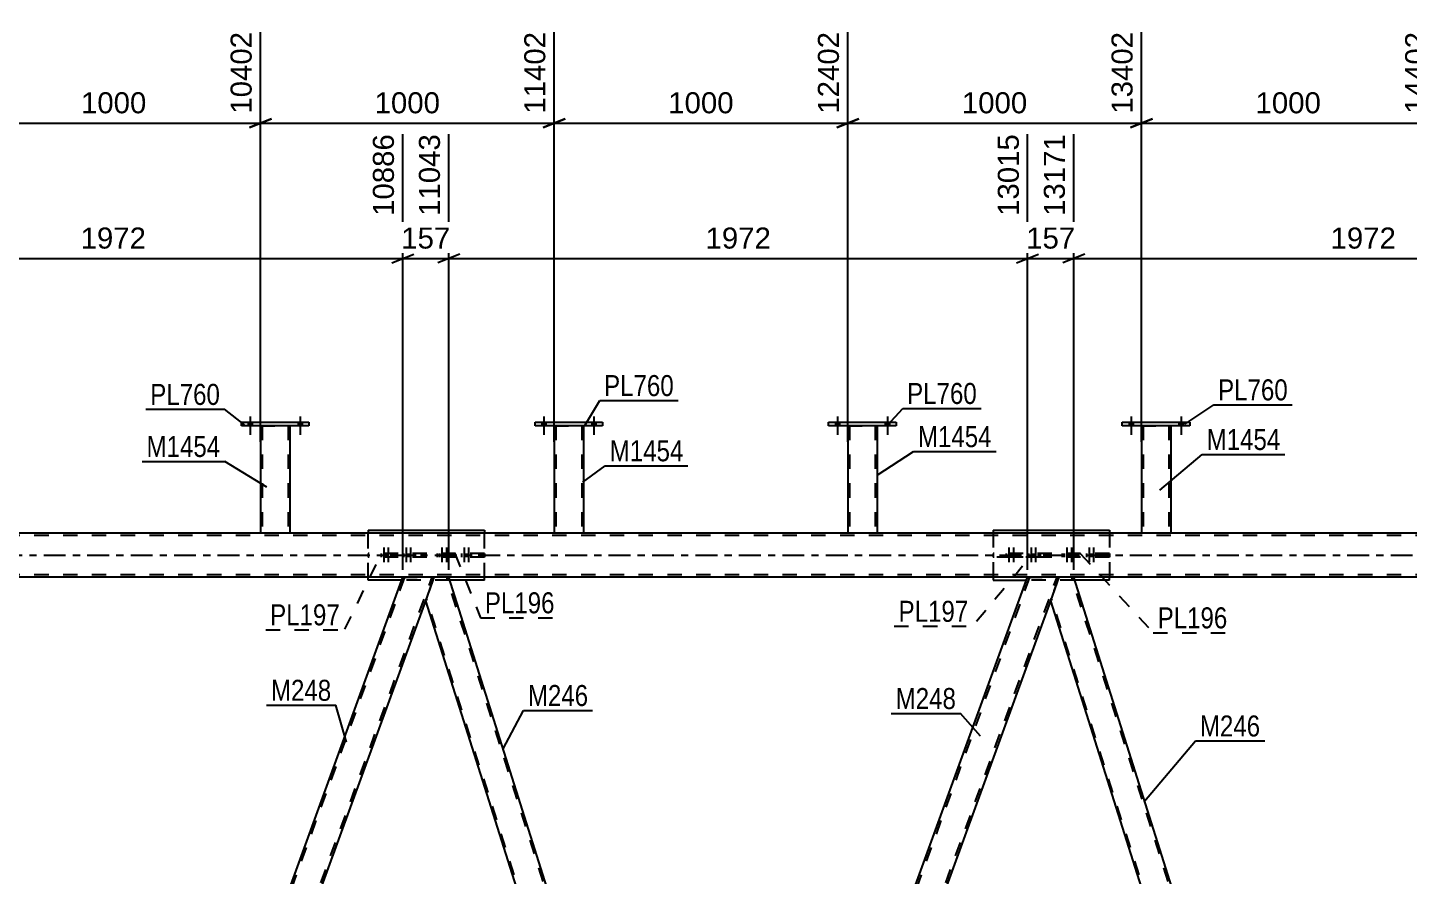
# Model space of a CAD drawing. Header units: millimetres. Extents: x -132 to 709, y -396 to 198.
# Drawn here: x 365 to 553.1, y -43.6 to 71.9 of the extents above; entities that cross this region are included whole.
import ezdxf

# ---------------------------------------------------------------- set-up
doc = ezdxf.new("R2010")
doc.units = ezdxf.units.MM
doc.linetypes.add('DXK_LINE_DOT2', pattern=[3.9198, 1.9599, -1.9599])
doc.linetypes.add('DXK_LINE_DOT3', pattern=[5.9187, 2.979, -0.9799, 0.9799, -0.9799])
doc.styles.add('Arial', font='arial.ttf', dxfattribs={"height": 0.2})
doc.styles.add('Arial Narrow', font='ARIALN.TTF', dxfattribs={"height": 0.2})

# ---------------------------------------------------------------- blocks, each defined once
blk = doc.blocks.new('Part-203774460-4638 - 4555')
at = {"color": 2, "linetype": 'Continuous'}
for p, q in [((394.09, 17.64), (394.09, 18.12)), ((394.09, 18.12), (403.29, 18.12)), ((403.29, 17.64), (394.09, 17.64)), ((403.29, 18.12), (403.29, 17.64))]:
    blk.add_line(p, q, dxfattribs=at)
blk = doc.blocks.new('Part-203774460-4690 - 4555')
at = {"color": 7, "linetype": 'DXK_LINE_DOT2'}
for p, q in [((622.63, 2.68), (-19.38, 2.68)), ((622.63, -2.68), (-19.38, -2.68)), ((622.63, -3), (-10.67, -3))]:
    blk.add_line(p, q, dxfattribs=at)
at = {"color": 2, "linetype": 'Continuous'}
for p, q in [((622.63, 3), (-15.38, 3)), ((622.63, -3), (-4.28, -3))]:
    blk.add_line(p, q, dxfattribs=at)
at = {"color": 7, "linetype": 'DXK_LINE_DOT3'}
blk.add_line((-29.38, 0), (622.63, 0), dxfattribs=at)
blk = doc.blocks.new('Part-203774460-4588 - 4555')
at = {"color": 2, "linetype": 'Continuous'}
for p, q in [((396.69, 17.64), (396.69, 3)), ((400.69, 17.64), (400.69, 3))]:
    blk.add_line(p, q, dxfattribs=at)
at = {"color": 7, "linetype": 'DXK_LINE_DOT2'}
for p, q in [((396.69, 17.64), (400.69, 17.64)), ((396.93, 17.64), (396.93, 3)), ((400.45, 17.64), (400.45, 3)), ((400.69, 3), (396.69, 3))]:
    blk.add_line(p, q, dxfattribs=at)
blk = doc.blocks.new('Part-203774460-4613 - 4555')
at = {"color": 2, "linetype": 'Continuous'}
for p, q in [((516.69, 17.64), (516.69, 3)), ((520.69, 17.64), (520.69, 3))]:
    blk.add_line(p, q, dxfattribs=at)
at = {"color": 7, "linetype": 'DXK_LINE_DOT2'}
for p, q in [((516.69, 17.64), (520.69, 17.64)), ((516.93, 17.64), (516.93, 3)), ((520.45, 17.64), (520.45, 3)), ((520.69, 3), (516.69, 3))]:
    blk.add_line(p, q, dxfattribs=at)
blk = doc.blocks.new('Part-203774460-4618 - 4555')
at = {"color": 2, "linetype": 'Continuous'}
for p, q in [((474.09, 17.64), (474.09, 18.12)), ((474.09, 18.12), (483.29, 18.12)), ((483.29, 17.64), (474.09, 17.64)), ((483.29, 18.12), (483.29, 17.64))]:
    blk.add_line(p, q, dxfattribs=at)
blk = doc.blocks.new('Part-203774460-4623 - 4555')
at = {"color": 2, "linetype": 'Continuous'}
for p, q in [((476.69, 17.64), (476.69, 3)), ((480.69, 17.64), (480.69, 3))]:
    blk.add_line(p, q, dxfattribs=at)
at = {"color": 7, "linetype": 'DXK_LINE_DOT2'}
for p, q in [((476.69, 17.64), (480.69, 17.64)), ((476.93, 17.64), (476.93, 3)), ((480.45, 17.64), (480.45, 3)), ((480.69, 3), (476.69, 3))]:
    blk.add_line(p, q, dxfattribs=at)
blk = doc.blocks.new('Part-203774460-4628 - 4555')
at = {"color": 2, "linetype": 'Continuous'}
for p, q in [((434.09, 17.64), (434.09, 18.12)), ((434.09, 18.12), (443.29, 18.12)), ((443.29, 17.64), (434.09, 17.64)), ((443.29, 18.12), (443.29, 17.64))]:
    blk.add_line(p, q, dxfattribs=at)
blk = doc.blocks.new('Part-203774460-4633 - 4555')
at = {"color": 2, "linetype": 'Continuous'}
for p, q in [((436.69, 17.64), (436.69, 3)), ((440.69, 17.64), (440.69, 3))]:
    blk.add_line(p, q, dxfattribs=at)
at = {"color": 7, "linetype": 'DXK_LINE_DOT2'}
for p, q in [((436.69, 17.64), (440.69, 17.64)), ((436.93, 17.64), (436.93, 3)), ((440.45, 17.64), (440.45, 3)), ((440.69, 3), (436.69, 3))]:
    blk.add_line(p, q, dxfattribs=at)
blk = doc.blocks.new('Part-203774460-4797 - 4555')
at = {"color": 2, "linetype": 'Continuous'}
for p, q in [((496.48, 3.4), (496.48, 3)), ((496.48, 3.4), (512.34, 3.4)), ((512.34, 3.4), (512.34, 3)), ((496.48, -3), (496.48, -3.4)), ((496.48, -3.4), (501.06, -3.4)), ((512.34, -3.4), (507.6, -3.4)), ((512.34, -3.4), (512.34, -3))]:
    blk.add_line(p, q, dxfattribs=at)
at = {"color": 7, "linetype": 'DXK_LINE_DOT2'}
for p, q in [((496.48, 3), (496.48, -3)), ((512.34, 3), (512.34, -3)), ((507.6, -3.4), (501.06, -3.4))]:
    blk.add_line(p, q, dxfattribs=at)
blk = doc.blocks.new('Part-203774460-4802 - 4555')
at = {"color": 7, "linetype": 'DXK_LINE_DOT2'}
for p, q in [((512.34, 0.24), (496.48, 0.24)), ((496.48, 0.24), (496.48, -0.24)), ((502.89, 0.24), (502.89, -0.24)), ((505.93, -0.24), (505.93, 0.24)), ((512.34, 0.24), (512.34, -0.24)), ((512.34, -0.24), (496.48, -0.24)), ((502.89, -0.24), (496.48, -0.24))]:
    blk.add_line(p, q, dxfattribs=at)
blk = doc.blocks.new('Part-203774460-4807 - 4555')
at = {"color": 2, "linetype": 'Continuous'}
for p, q in [((411.35, 3.4), (411.35, 3)), ((411.35, 3.4), (427.2, 3.4)), ((427.2, 3.4), (427.2, 3)), ((411.35, -3.4), (411.35, -3)), ((415.92, -3.4), (411.35, -3.4)), ((427.2, -3.4), (422.46, -3.4)), ((427.2, -3.4), (427.2, -3))]:
    blk.add_line(p, q, dxfattribs=at)
at = {"color": 7, "linetype": 'DXK_LINE_DOT2'}
for p, q in [((411.35, -3), (411.35, 3)), ((427.2, -3), (427.2, 3)), ((422.46, -3.4), (415.92, -3.4))]:
    blk.add_line(p, q, dxfattribs=at)
blk = doc.blocks.new('Part-203774460-4812 - 4555')
at = {"color": 7, "linetype": 'DXK_LINE_DOT2'}
for p, q in [((427.2, 0.24), (411.35, 0.24)), ((411.35, 0.24), (411.35, -0.24)), ((417.76, 0.24), (417.76, -0.24)), ((420.79, -0.24), (420.79, 0.24)), ((427.2, 0.24), (427.2, -0.24)), ((427.2, -0.24), (411.35, -0.24))]:
    blk.add_line(p, q, dxfattribs=at)
blk = doc.blocks.new('Part-203774460-4935 - 4555')
at = {"color": 2, "linetype": 'Continuous'}
for p, q in [((335.19, -3), (334.02, -6.21)), ((373.92, -118.79), (337.2, -3)), ((334.02, -6.21), (370.74, -122)), ((373.65, -119.53), (372.75, -122)), ((373.92, -118.79), (373.65, -119.53))]:
    blk.add_line(p, q, dxfattribs=at)
at = {"color": 7, "linetype": 'DXK_LINE_DOT2'}
for p, q in [((337.2, -3), (335.19, -3)), ((373.79, -119.16), (336.95, -3)), ((370.99, -122), (334.16, -5.84)), ((373.9, -118.85), (373.65, -119.53)), ((372.75, -122), (370.74, -122))]:
    blk.add_line(p, q, dxfattribs=at)
blk = doc.blocks.new('Part-203774460-4940 - 4555')
at = {"color": 2, "linetype": 'Continuous'}
for p, q in [((420.32, -3), (419.16, -6.21)), ((459.05, -118.79), (422.34, -3)), ((419.16, -6.21), (455.87, -122)), ((457.89, -122), (458.79, -119.53)), ((458.98, -119.01), (458.79, -119.53)), ((459.05, -118.79), (458.98, -119.01))]:
    blk.add_line(p, q, dxfattribs=at)
at = {"color": 7, "linetype": 'DXK_LINE_DOT2'}
for p, q in [((422.34, -3), (420.32, -3)), ((458.92, -119.16), (422.08, -3)), ((456.13, -122), (419.29, -5.84)), ((458.89, -119.25), (458.79, -119.53)), ((458.98, -119.01), (458.92, -119.16)), ((457.89, -122), (455.87, -122))]:
    blk.add_line(p, q, dxfattribs=at)
blk = doc.blocks.new('Bolt-203774460-4951 - 4555')
at = {"linetype": 'Continuous'}
for points in [[(395.01, 17.64), (395.57, 17.64), (395.57, 18.12), (395.01, 18.12)], [(395.01, 17.64), (395.57, 17.64), (395.57, 18.12), (395.01, 18.12)], [(401.81, 17.64), (402.37, 17.64), (402.37, 18.12), (401.81, 18.12)], [(401.81, 17.64), (402.37, 17.64), (402.37, 18.12), (401.81, 18.12)]]:
    blk.add_hatch(color=1, dxfattribs=at).paths.add_polyline_path(points)
at = {"color": 1, "linetype": 'Continuous'}
for p, q in [((395.29, 18.92), (395.29, 16.4)), ((395.29, 18.92), (395.29, 16.4)), ((402.09, 18.92), (402.09, 16.4)), ((402.09, 18.92), (402.09, 16.4)), ((395.01, 18.12), (395.01, 17.64)), ((395.01, 18.12), (395.01, 17.64)), ((395.57, 18.12), (395.57, 17.64)), ((395.57, 18.12), (395.57, 17.64)), ((401.81, 18.12), (401.81, 17.64)), ((401.81, 18.12), (401.81, 17.64)), ((402.37, 18.12), (402.37, 17.64)), ((402.37, 18.12), (402.37, 17.64))]:
    blk.add_line(p, q, dxfattribs=at)
blk = doc.blocks.new('Part-203774460-4970 - 4555')
at = {"color": 7, "linetype": 'DXK_LINE_DOT2'}
for p, q in [((416.32, -3), (373.01, -122)), ((376.76, -122), (420.07, -3)), ((416.07, -3), (420.32, -3)), ((420.32, -3), (419.16, -6.21)), ((373.92, -118.79), (372.75, -122)), ((377.01, -122), (372.75, -122))]:
    blk.add_line(p, q, dxfattribs=at)
at = {"color": 2, "linetype": 'Continuous'}
for p, q in [((373.92, -118.79), (416.07, -3)), ((419.16, -6.21), (377.01, -122))]:
    blk.add_line(p, q, dxfattribs=at)
blk = doc.blocks.new('Part-203774460-4975 - 4555')
at = {"color": 7, "linetype": 'DXK_LINE_DOT2'}
for p, q in [((501.46, -3), (458.14, -122)), ((461.89, -122), (505.2, -3)), ((501.2, -3), (505.46, -3)), ((505.46, -3), (504.29, -6.21)), ((459.05, -118.79), (457.89, -122)), ((462.14, -122), (457.89, -122))]:
    blk.add_line(p, q, dxfattribs=at)
at = {"color": 2, "linetype": 'Continuous'}
for p, q in [((459.05, -118.79), (501.2, -3)), ((504.29, -6.21), (462.14, -122))]:
    blk.add_line(p, q, dxfattribs=at)
blk = doc.blocks.new('Part-203774460-4980 - 4555')
at = {"color": 7, "linetype": 'DXK_LINE_DOT2'}
for p, q in [((586.59, -3), (543.28, -122)), ((590.34, -3), (547.02, -122)), ((586.33, -3), (590.59, -3)), ((544.19, -118.79), (543.02, -122)), ((547.28, -122), (543.02, -122))]:
    blk.add_line(p, q, dxfattribs=at)
at = {"color": 2, "linetype": 'Continuous'}
for p, q in [((544.19, -118.79), (586.33, -3)), ((590.59, -3), (547.28, -122))]:
    blk.add_line(p, q, dxfattribs=at)
blk = doc.blocks.new('Part-203774460-4985 - 4555')
at = {"color": 2, "linetype": 'Continuous'}
for p, q in [((505.46, -3), (504.29, -6.21)), ((544.19, -118.79), (507.47, -3)), ((504.29, -6.21), (541.01, -122)), ((543.02, -122), (543.92, -119.53)), ((544.11, -119.01), (543.92, -119.53)), ((544.19, -118.79), (544.11, -119.01))]:
    blk.add_line(p, q, dxfattribs=at)
at = {"color": 7, "linetype": 'DXK_LINE_DOT2'}
for p, q in [((507.47, -3), (505.46, -3)), ((544.05, -119.16), (507.22, -3)), ((541.26, -122), (504.42, -5.84)), ((544.02, -119.25), (543.92, -119.53)), ((544.11, -119.01), (544.05, -119.16)), ((543.02, -122), (541.01, -122))]:
    blk.add_line(p, q, dxfattribs=at)
blk = doc.blocks.new('Bolt-203774460-5062 - 4555')
at = {"linetype": 'Continuous'}
for points in [[(515.01, 17.64), (515.57, 17.64), (515.57, 18.12), (515.01, 18.12)], [(515.01, 17.64), (515.57, 17.64), (515.57, 18.12), (515.01, 18.12)], [(521.81, 17.64), (522.37, 17.64), (522.37, 18.12), (521.81, 18.12)], [(521.81, 17.64), (522.37, 17.64), (522.37, 18.12), (521.81, 18.12)]]:
    blk.add_hatch(color=1, dxfattribs=at).paths.add_polyline_path(points)
at = {"color": 1, "linetype": 'Continuous'}
for p, q in [((515.29, 18.92), (515.29, 16.4)), ((515.29, 18.92), (515.29, 16.4)), ((522.09, 18.92), (522.09, 16.4)), ((522.09, 18.92), (522.09, 16.4)), ((515.01, 18.12), (515.01, 17.64)), ((515.01, 18.12), (515.01, 17.64)), ((515.57, 18.12), (515.57, 17.64)), ((515.57, 18.12), (515.57, 17.64)), ((521.81, 18.12), (521.81, 17.64)), ((521.81, 18.12), (521.81, 17.64)), ((522.37, 18.12), (522.37, 17.64)), ((522.37, 18.12), (522.37, 17.64))]:
    blk.add_line(p, q, dxfattribs=at)
blk = doc.blocks.new('Bolt-203774460-5063 - 4555')
at = {"color": 1, "linetype": 'DXK_LINE_DOT2'}
for p, q in [((498.29, 0.24), (498.29, -0.24)), ((498.65, 1.04), (498.65, -1.96)), ((498.89, 0.24), (498.89, -0.24)), ((499.01, 0.24), (499.01, -0.24)), ((499.25, 1.04), (499.25, -1.96)), ((499.61, 0.24), (499.61, -0.24)), ((501.3, 0.24), (501.3, -0.24)), ((501.66, 1.04), (501.66, -1.96)), ((501.9, 0.24), (501.9, -0.24)), ((502.02, 0.24), (502.02, -0.24)), ((502.26, 1.04), (502.26, -1.96)), ((502.62, 0.24), (502.62, -0.24))]:
    blk.add_line(p, q, dxfattribs=at)
blk = doc.blocks.new('Bolt-203774460-5064 - 4555')
at = {"linetype": 'Continuous'}
for points in [[(475.01, 17.64), (475.57, 17.64), (475.57, 18.12), (475.01, 18.12)], [(475.01, 17.64), (475.57, 17.64), (475.57, 18.12), (475.01, 18.12)], [(481.81, 17.64), (482.37, 17.64), (482.37, 18.12), (481.81, 18.12)], [(481.81, 17.64), (482.37, 17.64), (482.37, 18.12), (481.81, 18.12)]]:
    blk.add_hatch(color=1, dxfattribs=at).paths.add_polyline_path(points)
at = {"color": 1, "linetype": 'Continuous'}
for p, q in [((475.29, 18.92), (475.29, 16.4)), ((475.29, 18.92), (475.29, 16.4)), ((482.09, 18.92), (482.09, 16.4)), ((482.09, 18.92), (482.09, 16.4)), ((475.01, 18.12), (475.01, 17.64)), ((475.01, 18.12), (475.01, 17.64)), ((475.57, 18.12), (475.57, 17.64)), ((475.57, 18.12), (475.57, 17.64)), ((481.81, 18.12), (481.81, 17.64)), ((481.81, 18.12), (481.81, 17.64)), ((482.37, 18.12), (482.37, 17.64)), ((482.37, 18.12), (482.37, 17.64))]:
    blk.add_line(p, q, dxfattribs=at)
blk = doc.blocks.new('Bolt-203774460-5065 - 4555')
at = {"color": 1, "linetype": 'DXK_LINE_DOT2'}
for p, q in [((421.06, 0.24), (421.06, -0.24)), ((421.42, 1.04), (421.42, -1.96)), ((421.66, 0.24), (421.66, -0.24)), ((421.78, 0.24), (421.78, -0.24)), ((422.02, 1.04), (422.02, -1.96)), ((422.38, 0.24), (422.38, -0.24)), ((424.08, 0.24), (424.08, -0.24)), ((424.44, 1.04), (424.44, -1.96)), ((424.68, 0.24), (424.68, -0.24)), ((424.8, 0.24), (424.8, -0.24)), ((425.04, 1.04), (425.04, -1.96)), ((425.4, 0.24), (425.4, -0.24))]:
    blk.add_line(p, q, dxfattribs=at)
blk = doc.blocks.new('Bolt-203774460-5066 - 4555')
at = {"linetype": 'Continuous'}
for points in [[(435.01, 17.64), (435.57, 17.64), (435.57, 18.12), (435.01, 18.12)], [(435.01, 17.64), (435.57, 17.64), (435.57, 18.12), (435.01, 18.12)], [(441.81, 17.64), (442.37, 17.64), (442.37, 18.12), (441.81, 18.12)], [(441.81, 17.64), (442.37, 17.64), (442.37, 18.12), (441.81, 18.12)]]:
    blk.add_hatch(color=1, dxfattribs=at).paths.add_polyline_path(points)
at = {"color": 1, "linetype": 'Continuous'}
for p, q in [((435.29, 18.92), (435.29, 16.4)), ((435.29, 18.92), (435.29, 16.4)), ((442.09, 18.92), (442.09, 16.4)), ((442.09, 18.92), (442.09, 16.4)), ((435.01, 18.12), (435.01, 17.64)), ((435.01, 18.12), (435.01, 17.64)), ((435.57, 18.12), (435.57, 17.64)), ((435.57, 18.12), (435.57, 17.64)), ((441.81, 18.12), (441.81, 17.64)), ((441.81, 18.12), (441.81, 17.64)), ((442.37, 18.12), (442.37, 17.64)), ((442.37, 18.12), (442.37, 17.64))]:
    blk.add_line(p, q, dxfattribs=at)
blk = doc.blocks.new('Bolt-203774460-5067 - 4555')
at = {"color": 1, "linetype": 'DXK_LINE_DOT2'}
for p, q in [((413.15, 0.24), (413.15, -0.24)), ((413.51, 1.04), (413.51, -1.96)), ((413.75, 0.24), (413.75, -0.24)), ((413.87, 0.24), (413.87, -0.24)), ((414.11, 1.04), (414.11, -1.96)), ((414.47, 0.24), (414.47, -0.24)), ((416.17, 0.24), (416.17, -0.24)), ((416.53, 1.04), (416.53, -1.96)), ((416.77, 0.24), (416.77, -0.24)), ((416.89, 0.24), (416.89, -0.24)), ((417.13, 1.04), (417.13, -1.96)), ((417.49, 0.24), (417.49, -0.24))]:
    blk.add_line(p, q, dxfattribs=at)
blk = doc.blocks.new('Bolt-203774460-5086 - 4555')
at = {"color": 1, "linetype": 'DXK_LINE_DOT2'}
for p, q in [((506.19, 0.24), (506.19, -0.24)), ((506.55, 1.04), (506.55, -1.96)), ((506.8, 0.24), (506.8, -0.24)), ((506.91, 0.24), (506.91, -0.24)), ((507.16, 1.04), (507.16, -1.96)), ((507.52, 0.24), (507.52, -0.24)), ((509.21, 0.24), (509.21, -0.24)), ((509.57, 1.04), (509.57, -1.96)), ((509.81, 0.24), (509.81, -0.24)), ((509.93, 0.24), (509.93, -0.24)), ((510.17, 1.04), (510.17, -1.96)), ((510.53, 0.24), (510.53, -0.24))]:
    blk.add_line(p, q, dxfattribs=at)
blk = doc.blocks.new('Part-203774460-5112 - 4555')
at = {"color": 2, "linetype": 'Continuous'}
for p, q in [((514.09, 17.64), (514.09, 18.12)), ((514.09, 18.12), (523.29, 18.12)), ((523.29, 17.64), (514.09, 17.64)), ((523.29, 18.12), (523.29, 17.64))]:
    blk.add_line(p, q, dxfattribs=at)
blk = doc.blocks.new('StraightDimension-203774460-5622 - 4555')
at = {"color": 7, "linetype": 'Continuous'}
for p, q in [((507.47, -2), (507.47, 57.35)), ((586.33, -2), (586.33, 52.85)), ((508.97, 41.03), (505.97, 39.83)), ((507.47, 40.43), (586.33, 40.43)), ((584.83, 39.83), (587.83, 41.03))]:
    blk.add_line(p, q, dxfattribs=at)
at = {"color": 0, "linetype": 'Continuous'}
blk.add_wipeout([(585.73, 53.45), (581.53, 53.45), (581.53, 41.13), (585.73, 41.13)], dxfattribs=at)
at = {"color": 0}
blk.add_wipeout([(551.95, 41.18), (551.95, 45.38), (541.86, 45.38), (541.86, 41.18)], dxfattribs=at)
at = {"color": 3, "linetype": 'Continuous', "style": 'Arial'}
blk.add_text('15143', height=2.865, rotation=90.0002, dxfattribs=at).set_placement((585.13, 41.73))
at = {"color": 3, "style": 'Arial'}
blk.add_text('1972', height=2.865, dxfattribs=at).set_placement((542.46, 41.78))
blk = doc.blocks.new('StraightDimension-203774460-6041 - 4555')
at = {"color": 7, "linetype": 'Continuous'}
for p, q in [((396.69, 15.44), (396.69, 71.28)), ((436.69, 15.44), (436.69, 71.28)), ((398.19, 59.46), (395.19, 58.26)), ((396.69, 58.86), (436.69, 58.86)), ((435.19, 58.26), (438.19, 59.46))]:
    blk.add_line(p, q, dxfattribs=at)
at = {"color": 0, "linetype": 'Continuous'}
blk.add_wipeout([(436.09, 71.88), (431.89, 71.88), (431.89, 59.56), (436.09, 59.56)], dxfattribs=at)
at = {"color": 0}
blk.add_wipeout([(421.74, 59.61), (421.74, 63.81), (411.64, 63.81), (411.64, 59.61)], dxfattribs=at)
at = {"color": 3, "linetype": 'Continuous', "style": 'Arial'}
blk.add_text('11402', height=2.865, rotation=90.0002, dxfattribs=at).set_placement((435.49, 60.16))
at = {"color": 3, "style": 'Arial'}
blk.add_text('1000', height=2.865, dxfattribs=at).set_placement((412.24, 60.21))
blk = doc.blocks.new('StraightDimension-203774460-5574 - 4555')
at = {"color": 7, "linetype": 'Continuous'}
for p, q in [((422.34, -2), (422.34, 57.35)), ((501.2, -2), (501.2, 57.35)), ((423.84, 41.03), (420.84, 39.83)), ((422.34, 40.43), (501.2, 40.43)), ((499.7, 39.83), (502.7, 41.03))]:
    blk.add_line(p, q, dxfattribs=at)
at = {"color": 0, "linetype": 'Continuous'}
blk.add_wipeout([(500.6, 57.95), (496.4, 57.95), (496.4, 45.63), (500.6, 45.63)], dxfattribs=at)
at = {"color": 0}
blk.add_wipeout([(466.82, 41.18), (466.82, 45.38), (456.72, 45.38), (456.72, 41.18)], dxfattribs=at)
at = {"color": 3, "linetype": 'Continuous', "style": 'Arial'}
blk.add_text('13015', height=2.865, rotation=90.0002, dxfattribs=at).set_placement((500, 46.23))
at = {"color": 3, "style": 'Arial'}
blk.add_text('1972', height=2.865, dxfattribs=at).set_placement((457.32, 41.78))
blk = doc.blocks.new('StraightDimension-203774460-6051 - 4555')
at = {"color": 7, "linetype": 'Continuous'}
for p, q in [((396.69, 15.44), (396.69, 71.28)), ((356.69, 15.44), (356.69, 69.06)), ((358.19, 59.46), (355.19, 58.26)), ((356.69, 58.86), (396.69, 58.86)), ((395.19, 58.26), (398.19, 59.46))]:
    blk.add_line(p, q, dxfattribs=at)
at = {"color": 0, "linetype": 'Continuous'}
blk.add_wipeout([(396.09, 71.88), (391.89, 71.88), (391.89, 59.56), (396.09, 59.56)], dxfattribs=at)
at = {"color": 0}
blk.add_wipeout([(381.74, 59.61), (381.74, 63.81), (371.64, 63.81), (371.64, 59.61)], dxfattribs=at)
at = {"color": 3, "linetype": 'Continuous', "style": 'Arial'}
blk.add_text('10402', height=2.865, rotation=90.0002, dxfattribs=at).set_placement((395.49, 60.16))
at = {"color": 3, "style": 'Arial'}
blk.add_text('1000', height=2.865, dxfattribs=at).set_placement((372.24, 60.21))
blk = doc.blocks.new('StraightDimension-203774460-6011 - 4555')
at = {"color": 7, "linetype": 'Continuous'}
for p, q in [((516.69, 15.44), (516.69, 71.28)), ((556.69, 16.33), (556.69, 71.28)), ((518.19, 59.46), (515.19, 58.26)), ((516.69, 58.86), (556.69, 58.86)), ((555.19, 58.26), (558.19, 59.46))]:
    blk.add_line(p, q, dxfattribs=at)
at = {"color": 0, "linetype": 'Continuous'}
blk.add_wipeout([(556.09, 71.88), (551.89, 71.88), (551.89, 59.56), (556.09, 59.56)], dxfattribs=at)
at = {"color": 0}
blk.add_wipeout([(541.74, 59.61), (541.74, 63.81), (531.64, 63.81), (531.64, 59.61)], dxfattribs=at)
at = {"color": 3, "linetype": 'Continuous', "style": 'Arial'}
blk.add_text('14402', height=2.865, rotation=90.0002, dxfattribs=at).set_placement((555.49, 60.16))
at = {"color": 3, "style": 'Arial'}
blk.add_text('1000', height=2.865, dxfattribs=at).set_placement((532.24, 60.21))
blk = doc.blocks.new('StraightDimension-203774460-5598 - 4555')
at = {"color": 7, "linetype": 'Continuous'}
for p, q in [((501.2, -2), (501.2, 57.35)), ((507.47, -2), (507.47, 57.35)), ((499.7, 39.83), (502.7, 41.03)), ((501.2, 40.43), (507.47, 40.43)), ((508.97, 41.03), (505.97, 39.83))]:
    blk.add_line(p, q, dxfattribs=at)
at = {"color": 0}
blk.add_wipeout([(508.27, 41.18), (508.27, 45.38), (500.4, 45.38), (500.4, 41.18)], dxfattribs=at)
at = {"color": 3, "style": 'Arial'}
blk.add_text('157', height=2.865, dxfattribs=at).set_placement((501, 41.78))
at = {"color": 0, "linetype": 'Continuous'}
blk.add_wipeout([(506.87, 57.95), (502.67, 57.95), (502.67, 45.63), (506.87, 45.63)], dxfattribs=at)
at = {"color": 3, "linetype": 'Continuous', "style": 'Arial'}
blk.add_text('13171', height=2.865, rotation=90.0002, dxfattribs=at).set_placement((506.27, 46.23))
blk = doc.blocks.new('StraightDimension-203774460-5526 - 4555')
at = {"color": 7, "linetype": 'Continuous'}
for p, q in [((416.07, -2), (416.07, 57.35)), ((337.2, -2), (337.2, 55.13)), ((338.7, 41.03), (335.7, 39.83)), ((337.2, 40.43), (416.07, 40.43)), ((414.57, 39.83), (417.57, 41.03))]:
    blk.add_line(p, q, dxfattribs=at)
at = {"color": 0, "linetype": 'Continuous'}
blk.add_wipeout([(415.47, 57.95), (411.27, 57.95), (411.27, 45.63), (415.47, 45.63)], dxfattribs=at)
at = {"color": 0}
blk.add_wipeout([(381.68, 41.18), (381.68, 45.38), (371.59, 45.38), (371.59, 41.18)], dxfattribs=at)
at = {"color": 3, "linetype": 'Continuous', "style": 'Arial'}
blk.add_text('10886', height=2.865, rotation=90.0002, dxfattribs=at).set_placement((414.87, 46.23))
at = {"color": 3, "style": 'Arial'}
blk.add_text('1972', height=2.865, dxfattribs=at).set_placement((372.19, 41.78))
blk = doc.blocks.new('StraightDimension-203774460-5550 - 4555')
at = {"color": 7, "linetype": 'Continuous'}
for p, q in [((416.07, -2), (416.07, 57.35)), ((422.34, -2), (422.34, 57.35)), ((414.57, 39.83), (417.57, 41.03)), ((416.07, 40.43), (422.34, 40.43)), ((423.84, 41.03), (420.84, 39.83))]:
    blk.add_line(p, q, dxfattribs=at)
at = {"color": 0}
blk.add_wipeout([(423.14, 41.18), (423.14, 45.38), (415.27, 45.38), (415.27, 41.18)], dxfattribs=at)
at = {"color": 3, "style": 'Arial'}
blk.add_text('157', height=2.865, dxfattribs=at).set_placement((415.87, 41.78))
at = {"color": 0, "linetype": 'Continuous'}
blk.add_wipeout([(421.74, 57.95), (417.54, 57.95), (417.54, 45.63), (421.74, 45.63)], dxfattribs=at)
at = {"color": 3, "linetype": 'Continuous', "style": 'Arial'}
blk.add_text('11043', height=2.865, rotation=90.0002, dxfattribs=at).set_placement((421.14, 46.23))
blk = doc.blocks.new('StraightDimension-203774460-6021 - 4555')
at = {"color": 7, "linetype": 'Continuous'}
for p, q in [((476.69, 15.44), (476.69, 71.28)), ((516.69, 15.44), (516.69, 71.28)), ((478.19, 59.46), (475.19, 58.26)), ((476.69, 58.86), (516.69, 58.86)), ((515.19, 58.26), (518.19, 59.46))]:
    blk.add_line(p, q, dxfattribs=at)
at = {"color": 0, "linetype": 'Continuous'}
blk.add_wipeout([(516.09, 71.88), (511.89, 71.88), (511.89, 59.56), (516.09, 59.56)], dxfattribs=at)
at = {"color": 0}
blk.add_wipeout([(501.74, 59.61), (501.74, 63.81), (491.64, 63.81), (491.64, 59.61)], dxfattribs=at)
at = {"color": 3, "linetype": 'Continuous', "style": 'Arial'}
blk.add_text('13402', height=2.865, rotation=90.0002, dxfattribs=at).set_placement((515.49, 60.16))
at = {"color": 3, "style": 'Arial'}
blk.add_text('1000', height=2.865, dxfattribs=at).set_placement((492.24, 60.21))
blk = doc.blocks.new('StraightDimension-203774460-6031 - 4555')
at = {"color": 7, "linetype": 'Continuous'}
for p, q in [((436.69, 15.44), (436.69, 71.28)), ((476.69, 15.44), (476.69, 71.28)), ((438.19, 59.46), (435.19, 58.26)), ((436.69, 58.86), (476.69, 58.86)), ((475.19, 58.26), (478.19, 59.46))]:
    blk.add_line(p, q, dxfattribs=at)
at = {"color": 0, "linetype": 'Continuous'}
blk.add_wipeout([(476.09, 71.88), (471.89, 71.88), (471.89, 59.56), (476.09, 59.56)], dxfattribs=at)
at = {"color": 0}
blk.add_wipeout([(461.74, 59.61), (461.74, 63.81), (451.64, 63.81), (451.64, 59.61)], dxfattribs=at)
at = {"color": 3, "linetype": 'Continuous', "style": 'Arial'}
blk.add_text('12402', height=2.865, rotation=90.0002, dxfattribs=at).set_placement((475.49, 60.16))
at = {"color": 3, "style": 'Arial'}
blk.add_text('1000', height=2.865, dxfattribs=at).set_placement((452.24, 60.21))
blk = doc.blocks.new('Mark-203774460-4624 - 4555')
at = {"color": 0}
blk.add_wipeout([(453, 21.68), (453, 24.68), (443.5, 24.68), (443.5, 21.68)], dxfattribs=at)
blk.add_wipeout([(453, 21.68), (453, 24.68), (443.5, 24.68), (443.5, 21.68)], dxfattribs=at)
at = {"color": 30, "linetype": 'Continuous'}
for p, q in [((440.86, 17.68), (442.9, 21.08)), ((442.9, 21.08), (453.6, 21.08))]:
    blk.add_line(p, q, dxfattribs=at)
at = {"color": 3, "style": 'Arial Narrow'}
blk.add_text('PL760', height=2.863, dxfattribs=at).set_placement((443.5, 21.68))
blk = doc.blocks.new('Mark-203774460-4584 - 4555')
at = {"color": 0}
blk.add_wipeout([(391.23, 13.39), (391.23, 16.39), (381.17, 16.39), (381.17, 13.39)], dxfattribs=at)
blk.add_wipeout([(391.23, 13.39), (391.23, 16.39), (381.17, 16.39), (381.17, 13.39)], dxfattribs=at)
at = {"color": 30, "linetype": 'Continuous'}
for p in [(380.57, 12.79), (397.57, 9.26)]:
    blk.add_line(p, (391.83, 12.79), dxfattribs=at)
at = {"color": 3, "style": 'Arial Narrow'}
blk.add_text('M1454', height=2.863, dxfattribs=at).set_placement((381.17, 13.39))
blk = doc.blocks.new('Mark-203774460-4614 - 4555')
at = {"color": 0}
blk.add_wipeout([(494.28, 20.61), (494.28, 23.61), (484.78, 23.61), (484.78, 20.61)], dxfattribs=at)
blk.add_wipeout([(494.28, 20.61), (494.28, 23.61), (484.78, 23.61), (484.78, 20.61)], dxfattribs=at)
at = {"color": 30, "linetype": 'Continuous'}
for p, q in [((482.09, 17.73), (484.18, 20.01)), ((484.18, 20.01), (494.88, 20.01))]:
    blk.add_line(p, q, dxfattribs=at)
at = {"color": 3, "style": 'Arial Narrow'}
blk.add_text('PL760', height=2.863, dxfattribs=at).set_placement((484.78, 20.61))
blk = doc.blocks.new('Mark-203774460-4609 - 4555')
at = {"color": 0}
blk.add_wipeout([(535.63, 14.34), (535.63, 17.34), (525.58, 17.34), (525.58, 14.34)], dxfattribs=at)
blk.add_wipeout([(535.63, 14.34), (535.63, 17.34), (525.58, 17.34), (525.58, 14.34)], dxfattribs=at)
at = {"color": 30, "linetype": 'Continuous'}
for p, q in [((519.2, 8.85), (524.98, 13.74)), ((524.98, 13.74), (536.23, 13.74))]:
    blk.add_line(p, q, dxfattribs=at)
at = {"color": 3, "style": 'Arial Narrow'}
blk.add_text('M1454', height=2.863, dxfattribs=at).set_placement((525.58, 14.34))
blk = doc.blocks.new('Mark-203774460-4619 - 4555')
at = {"color": 0}
blk.add_wipeout([(496.31, 14.73), (496.31, 17.73), (486.25, 17.73), (486.25, 14.73)], dxfattribs=at)
blk.add_wipeout([(496.31, 14.73), (496.31, 17.73), (486.25, 17.73), (486.25, 14.73)], dxfattribs=at)
at = {"color": 30, "linetype": 'Continuous'}
for p, q in [((480.69, 10.92), (485.65, 14.13)), ((485.65, 14.13), (496.91, 14.13))]:
    blk.add_line(p, q, dxfattribs=at)
at = {"color": 3, "style": 'Arial Narrow'}
blk.add_text('M1454', height=2.863, dxfattribs=at).set_placement((486.25, 14.73))
blk = doc.blocks.new('Mark-203774460-4629 - 4555')
at = {"color": 0}
blk.add_wipeout([(454.32, 12.8), (454.32, 15.8), (444.27, 15.8), (444.27, 12.8)], dxfattribs=at)
blk.add_wipeout([(454.32, 12.8), (454.32, 15.8), (444.27, 15.8), (444.27, 12.8)], dxfattribs=at)
at = {"color": 30, "linetype": 'Continuous'}
for p, q in [((440.59, 9.96), (443.67, 12.2)), ((443.67, 12.2), (454.92, 12.2))]:
    blk.add_line(p, q, dxfattribs=at)
at = {"color": 3, "style": 'Arial Narrow'}
blk.add_text('M1454', height=2.863, dxfattribs=at).set_placement((444.27, 12.8))
blk = doc.blocks.new('Mark-203774460-4634 - 4555')
at = {"color": 0}
blk.add_wipeout([(391.18, 20.48), (391.18, 23.48), (381.68, 23.48), (381.68, 20.48)], dxfattribs=at)
blk.add_wipeout([(391.18, 20.48), (391.18, 23.48), (381.68, 23.48), (381.68, 20.48)], dxfattribs=at)
at = {"color": 30, "linetype": 'Continuous'}
for p in [(381.08, 19.88), (394.52, 17.76)]:
    blk.add_line(p, (391.78, 19.88), dxfattribs=at)
at = {"color": 3, "style": 'Arial Narrow'}
blk.add_text('PL760', height=2.863, dxfattribs=at).set_placement((381.68, 20.48))
blk = doc.blocks.new('Mark-203774460-4793 - 4555')
at = {"color": 0}
blk.add_wipeout([(493.13, -9.07), (493.13, -6.07), (483.62, -6.07), (483.62, -9.07)], dxfattribs=at)
blk.add_wipeout([(493.13, -9.07), (493.13, -6.07), (483.62, -6.07), (483.62, -9.07)], dxfattribs=at)
at = {"color": 30, "linetype": 'DXK_LINE_DOT2'}
for p in [(500.5, -1.5), (483.02, -9.67)]:
    blk.add_line(p, (493.73, -9.67), dxfattribs=at)
at = {"color": 3, "style": 'Arial Narrow'}
blk.add_text('PL197', height=2.863, dxfattribs=at).set_placement((483.62, -9.07))
blk = doc.blocks.new('Mark-203774460-4798 - 4555')
at = {"color": 0}
blk.add_wipeout([(528.41, -9.96), (528.41, -6.96), (518.91, -6.96), (518.91, -9.96)], dxfattribs=at)
blk.add_wipeout([(528.41, -9.96), (528.41, -6.96), (518.91, -6.96), (518.91, -9.96)], dxfattribs=at)
at = {"color": 30, "linetype": 'DXK_LINE_DOT2'}
for p, q in [((508.37, 0.24), (518.31, -10.56)), ((518.31, -10.56), (529.01, -10.56))]:
    blk.add_line(p, q, dxfattribs=at)
at = {"color": 3, "style": 'Arial Narrow'}
blk.add_text('PL196', height=2.863, dxfattribs=at).set_placement((518.91, -9.96))
blk = doc.blocks.new('Mark-203774460-4803 - 4555')
at = {"color": 0}
blk.add_wipeout([(407.52, -9.55), (407.52, -6.55), (398.01, -6.55), (398.01, -9.55)], dxfattribs=at)
blk.add_wipeout([(407.52, -9.55), (407.52, -6.55), (398.01, -6.55), (398.01, -9.55)], dxfattribs=at)
at = {"color": 30, "linetype": 'DXK_LINE_DOT2'}
for p in [(412.4, -1.26), (397.41, -10.15)]:
    blk.add_line(p, (408.12, -10.15), dxfattribs=at)
at = {"color": 3, "style": 'Arial Narrow'}
blk.add_text('PL197', height=2.863, dxfattribs=at).set_placement((398.01, -9.55))
blk = doc.blocks.new('Mark-203774460-4808 - 4555')
at = {"color": 0}
blk.add_wipeout([(436.76, -7.91), (436.76, -4.91), (427.26, -4.91), (427.26, -7.91)], dxfattribs=at)
blk.add_wipeout([(436.76, -7.91), (436.76, -4.91), (427.26, -4.91), (427.26, -7.91)], dxfattribs=at)
at = {"color": 30, "linetype": 'DXK_LINE_DOT2'}
for p, q in [((423.15, 0.24), (426.66, -8.51)), ((426.66, -8.51), (437.36, -8.51))]:
    blk.add_line(p, q, dxfattribs=at)
at = {"color": 3, "style": 'Arial Narrow'}
blk.add_text('PL196', height=2.863, dxfattribs=at).set_placement((427.26, -7.91))
blk = doc.blocks.new('Mark-203774460-4936 - 4555')
at = {"color": 0}
blk.add_wipeout([(441.34, -20.54), (441.34, -17.54), (433.12, -17.54), (433.12, -20.54)], dxfattribs=at)
blk.add_wipeout([(441.34, -20.54), (441.34, -17.54), (433.12, -17.54), (433.12, -20.54)], dxfattribs=at)
at = {"color": 30, "linetype": 'Continuous'}
for p, q in [((429.75, -26.37), (432.52, -21.14)), ((432.52, -21.14), (441.94, -21.14))]:
    blk.add_line(p, q, dxfattribs=at)
at = {"color": 3, "style": 'Arial Narrow'}
blk.add_text('M246', height=2.863, dxfattribs=at).set_placement((433.12, -20.54))
blk = doc.blocks.new('Mark-203774460-4966 - 4555')
at = {"color": 0}
blk.add_wipeout([(406.34, -19.83), (406.34, -16.83), (398.12, -16.83), (398.12, -19.83)], dxfattribs=at)
blk.add_wipeout([(406.34, -19.83), (406.34, -16.83), (398.12, -16.83), (398.12, -19.83)], dxfattribs=at)
at = {"color": 30, "linetype": 'Continuous'}
for p in [(397.52, -20.43), (408.42, -25.47)]:
    blk.add_line(p, (406.94, -20.43), dxfattribs=at)
at = {"color": 3, "style": 'Arial Narrow'}
blk.add_text('M248', height=2.863, dxfattribs=at).set_placement((398.12, -19.83))
blk = doc.blocks.new('Mark-203774460-4971 - 4555')
at = {"color": 0}
blk.add_wipeout([(491.45, -20.95), (491.45, -17.95), (483.22, -17.95), (483.22, -20.95)], dxfattribs=at)
blk.add_wipeout([(491.45, -20.95), (491.45, -17.95), (483.22, -17.95), (483.22, -20.95)], dxfattribs=at)
at = {"color": 30, "linetype": 'Continuous'}
for p in [(482.62, -21.55), (494.78, -24.63)]:
    blk.add_line(p, (492.05, -21.55), dxfattribs=at)
at = {"color": 3, "style": 'Arial Narrow'}
blk.add_text('M248', height=2.863, dxfattribs=at).set_placement((483.22, -20.95))
blk = doc.blocks.new('Mark-203774460-4981 - 4555')
at = {"color": 0}
blk.add_wipeout([(532.89, -24.69), (532.89, -21.69), (524.66, -21.69), (524.66, -24.69)], dxfattribs=at)
blk.add_wipeout([(532.89, -24.69), (532.89, -21.69), (524.66, -21.69), (524.66, -24.69)], dxfattribs=at)
at = {"color": 30, "linetype": 'Continuous'}
for p, q in [((517.13, -33.48), (524.06, -25.29)), ((524.06, -25.29), (533.49, -25.29))]:
    blk.add_line(p, q, dxfattribs=at)
at = {"color": 3, "style": 'Arial Narrow'}
blk.add_text('M246', height=2.863, dxfattribs=at).set_placement((524.66, -24.69))
blk = doc.blocks.new('Mark-203774460-5108 - 4555')
at = {"color": 0}
blk.add_wipeout([(536.65, 21.1), (536.65, 24.1), (527.14, 24.1), (527.14, 21.1)], dxfattribs=at)
blk.add_wipeout([(536.65, 21.1), (536.65, 24.1), (527.14, 24.1), (527.14, 21.1)], dxfattribs=at)
at = {"color": 30, "linetype": 'Continuous'}
for p, q in [((522.63, 17.88), (526.54, 20.5)), ((526.54, 20.5), (537.25, 20.5))]:
    blk.add_line(p, q, dxfattribs=at)
at = {"color": 3, "style": 'Arial Narrow'}
blk.add_text('PL760', height=2.863, dxfattribs=at).set_placement((527.14, 21.1))

msp = doc.modelspace()

# ---------------------------------------------------------------- block references
for name in ['Bolt-203774460-4951 - 4555', 'Bolt-203774460-5066 - 4555', 'Bolt-203774460-5064 - 4555', 'Bolt-203774460-5062 - 4555', 'Part-203774460-4638 - 4555', 'Part-203774460-4588 - 4555', 'Part-203774460-4628 - 4555', 'Part-203774460-4633 - 4555', 'Part-203774460-4618 - 4555', 'Part-203774460-4623 - 4555', 'Part-203774460-5112 - 4555', 'Part-203774460-4613 - 4555', 'Part-203774460-4690 - 4555', 'Part-203774460-4807 - 4555', 'Part-203774460-4797 - 4555', 'Part-203774460-4812 - 4555', 'Bolt-203774460-5067 - 4555', 'Bolt-203774460-5065 - 4555', 'Part-203774460-4802 - 4555', 'Bolt-203774460-5063 - 4555', 'Bolt-203774460-5086 - 4555', 'Part-203774460-4935 - 4555', 'Part-203774460-4970 - 4555', 'Part-203774460-4940 - 4555', 'Part-203774460-4975 - 4555', 'Part-203774460-4985 - 4555', 'Part-203774460-4980 - 4555']:
    msp.add_blockref(name, (0, 0))

# ---------------------------------------------------------------- next in the draw order: block references
for name in ['StraightDimension-203774460-6041 - 4555', 'StraightDimension-203774460-5622 - 4555', 'Mark-203774460-4966 - 4555', 'Mark-203774460-4936 - 4555', 'Mark-203774460-4971 - 4555', 'Mark-203774460-4981 - 4555']:
    msp.add_blockref(name, (0, 0))

# ---------------------------------------------------------------- next in the draw order: block references
for name in ['StraightDimension-203774460-6051 - 4555', 'StraightDimension-203774460-6011 - 4555', 'StraightDimension-203774460-5574 - 4555']:
    msp.add_blockref(name, (0, 0))

# ---------------------------------------------------------------- next in the draw order: block references
for name in ['StraightDimension-203774460-5526 - 4555', 'StraightDimension-203774460-5598 - 4555', 'Mark-203774460-4609 - 4555']:
    msp.add_blockref(name, (0, 0))

# ---------------------------------------------------------------- next in the draw order: block references
for name in ['StraightDimension-203774460-6021 - 4555', 'StraightDimension-203774460-5550 - 4555', 'Mark-203774460-4634 - 4555', 'Mark-203774460-5108 - 4555', 'Mark-203774460-4584 - 4555', 'Mark-203774460-4798 - 4555', 'Mark-203774460-4803 - 4555', 'Mark-203774460-4793 - 4555']:
    msp.add_blockref(name, (0, 0))

# ---------------------------------------------------------------- next in the draw order: block references
for name in ['StraightDimension-203774460-6031 - 4555', 'Mark-203774460-4614 - 4555', 'Mark-203774460-4808 - 4555']:
    msp.add_blockref(name, (0, 0))

# ---------------------------------------------------------------- next in the draw order: block references
for name in ['Mark-203774460-4624 - 4555', 'Mark-203774460-4619 - 4555', 'Mark-203774460-4629 - 4555']:
    msp.add_blockref(name, (0, 0))

doc.saveas('drawing.dxf')
